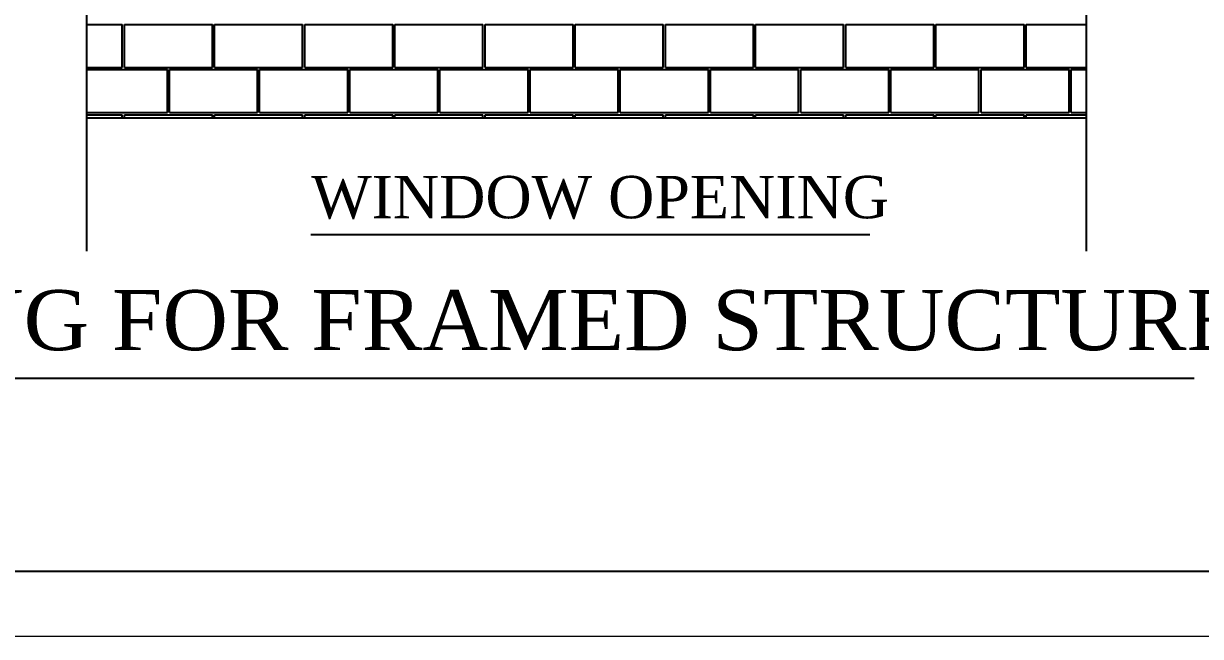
# Model space of a CAD drawing. Header units: metres. Extents: x -1560488.3 to -1560394.4, y 43534.5 to 43593.3.
# Drawn here: x -1560437.04 to -1560431.04, y 43534.54 to 43537.66 of the extents above; entities that cross this region are included whole.
import ezdxf

# ---------------------------------------------------------------- set-up
doc = ezdxf.new("R2010")
doc.units = ezdxf.units.M
doc.header["$LTSCALE"] = 750
doc.header["$MEASUREMENT"] = 0
doc.layers.get('0').update_dxf_attribs({"lineweight": 5})
doc.layers.add('BO', color=1, linetype='Continuous')
doc.styles.add('TIMES', font='times.ttf', dxfattribs={"height": 9})

# ---------------------------------------------------------------- blocks, each defined once
blk = doc.blocks.new('A$C70167D43')
at = {"color": 0}
for p, q in [((-254.33, -86.4), (-254.33, 228.59)), ((75.77, -86.4), (75.77, 228.59)), ((75.77, -42.44), (-254.33, -42.44)), ((-180.33, -80.88), (4.24, -80.88)), ((-800.55, -128.32), (111.32, -128.32))]:
    blk.add_line(p, q, dxfattribs=at)
at = {"color": 4}
for p, q in [((-254.33, -11.51), (-242.61, -11.51)), ((-242.61, -25.7), (-242.61, -11.51)), ((-241.91, -11.51), (-212.83, -11.51)), ((-241.91, -25.7), (-241.91, -11.51)), ((-212.83, -25.7), (-212.83, -11.51)), ((-212.13, -11.51), (-183.06, -11.51)), ((-212.13, -25.7), (-212.13, -11.51)), ((-183.06, -25.7), (-183.06, -11.51)), ((-182.36, -11.51), (-153.28, -11.51)), ((-182.36, -25.7), (-182.36, -11.51)), ((-153.28, -25.7), (-153.28, -11.51)), ((-152.58, -11.51), (-123.51, -11.51)), ((-152.58, -25.7), (-152.58, -11.51)), ((-123.51, -25.7), (-123.51, -11.51)), ((-122.81, -11.51), (-93.73, -11.51)), ((-122.81, -25.7), (-122.81, -11.51)), ((-93.73, -25.7), (-93.73, -11.51)), ((-93.04, -11.51), (-63.96, -11.51)), ((-93.04, -25.7), (-93.04, -11.51)), ((-63.96, -25.7), (-63.96, -11.51)), ((-63.26, -11.51), (-34.18, -11.51)), ((-63.26, -25.7), (-63.26, -11.51)), ((-34.18, -25.7), (-34.18, -11.51)), ((-33.49, -11.51), (-4.41, -11.51)), ((-33.49, -25.7), (-33.49, -11.51)), ((-4.41, -25.7), (-4.41, -11.51)), ((-3.71, -11.51), (25.36, -11.51)), ((-3.71, -25.7), (-3.71, -11.51)), ((25.36, -25.7), (25.36, -11.51)), ((26.06, -11.51), (55.14, -11.51)), ((26.06, -25.7), (26.06, -11.51)), ((55.14, -25.7), (55.14, -11.51)), ((55.84, -11.51), (75.77, -11.51)), ((55.84, -25.7), (55.84, -11.51)), ((-254.33, -25.7), (-242.61, -25.7)), ((-254.33, -26.39), (-227.72, -26.39)), ((-241.91, -25.7), (-212.83, -25.7)), ((-227.72, -40.58), (-227.72, -26.39)), ((-227.02, -26.39), (-197.94, -26.39)), ((-227.02, -40.58), (-227.02, -26.39)), ((-212.13, -25.7), (-183.06, -25.7)), ((-197.94, -40.58), (-197.94, -26.39)), ((-197.25, -26.39), (-168.17, -26.39)), ((-197.25, -40.58), (-197.25, -26.39)), ((-182.36, -25.7), (-153.28, -25.7)), ((-168.17, -40.58), (-168.17, -26.39)), ((-167.47, -26.39), (-138.4, -26.39)), ((-167.47, -40.58), (-167.47, -26.39)), ((-152.58, -25.7), (-123.51, -25.7)), ((-138.4, -40.58), (-138.4, -26.39)), ((-137.7, -40.58), (-137.7, -26.39)), ((-137.7, -26.39), (-108.62, -26.39)), ((-122.81, -25.7), (-93.73, -25.7)), ((-108.62, -40.58), (-108.62, -26.39)), ((-107.92, -26.39), (-78.85, -26.39)), ((-107.92, -40.58), (-107.92, -26.39)), ((-93.04, -25.7), (-63.96, -25.7)), ((-78.85, -40.58), (-78.85, -26.39)), ((-78.15, -26.39), (-49.07, -26.39)), ((-78.15, -40.58), (-78.15, -26.39)), ((-63.26, -25.7), (-34.18, -25.7)), ((-49.07, -40.58), (-49.07, -26.39)), ((-48.37, -26.39), (-19.3, -26.39)), ((-48.37, -40.58), (-48.37, -26.39)), ((-33.49, -25.7), (-4.41, -25.7)), ((-19.3, -40.58), (-19.3, -26.39)), ((-18.6, -26.39), (10.48, -26.39)), ((-18.6, -40.58), (-18.6, -26.39)), ((-3.71, -25.7), (25.36, -25.7)), ((10.48, -40.58), (10.48, -26.39)), ((11.18, -26.39), (40.25, -26.39)), ((11.18, -40.58), (11.18, -26.39)), ((26.06, -25.7), (55.14, -25.7)), ((40.25, -40.58), (40.25, -26.39)), ((40.95, -26.39), (70.03, -26.39)), ((40.95, -40.58), (40.95, -26.39)), ((55.84, -25.7), (75.77, -25.7)), ((70.03, -40.58), (70.03, -26.39)), ((70.72, -26.39), (75.77, -26.39)), ((70.72, -40.58), (70.72, -26.39)), ((-254.33, -40.58), (-227.72, -40.58)), ((-254.33, -41.28), (-242.61, -41.28)), ((-242.61, -42.44), (-242.61, -41.28)), ((-241.91, -41.28), (-212.83, -41.28)), ((-241.91, -42.44), (-241.91, -41.28)), ((-227.02, -40.58), (-197.94, -40.58)), ((-212.83, -42.44), (-212.83, -41.28)), ((-212.13, -41.28), (-183.06, -41.28)), ((-212.13, -42.44), (-212.13, -41.28)), ((-197.25, -40.58), (-168.17, -40.58)), ((-183.06, -42.44), (-183.06, -41.28)), ((-182.36, -41.28), (-153.28, -41.28)), ((-182.36, -42.44), (-182.36, -41.28)), ((-167.47, -40.58), (-138.4, -40.58)), ((-153.28, -42.44), (-153.28, -41.28)), ((-152.58, -41.28), (-123.51, -41.28)), ((-152.58, -42.44), (-152.58, -41.28)), ((-137.7, -40.58), (-108.62, -40.58)), ((-123.51, -42.44), (-123.51, -41.28)), ((-122.81, -42.44), (-122.81, -41.28)), ((-122.81, -41.28), (-93.73, -41.28)), ((-107.92, -40.58), (-78.85, -40.58)), ((-93.73, -42.44), (-93.73, -41.28)), ((-93.04, -41.28), (-63.96, -41.28)), ((-93.04, -42.44), (-93.04, -41.28)), ((-78.15, -40.58), (-49.07, -40.58)), ((-63.96, -42.44), (-63.96, -41.28)), ((-63.26, -41.28), (-34.18, -41.28)), ((-63.26, -42.44), (-63.26, -41.28)), ((-48.37, -40.58), (-19.3, -40.58)), ((-34.18, -42.44), (-34.18, -41.28)), ((-33.49, -41.28), (-4.41, -41.28)), ((-33.49, -42.44), (-33.49, -41.28)), ((-18.6, -40.58), (10.48, -40.58)), ((-4.41, -42.44), (-4.41, -41.28)), ((-3.71, -41.28), (25.36, -41.28)), ((-3.71, -42.44), (-3.71, -41.28)), ((11.18, -40.58), (40.25, -40.58)), ((25.36, -42.44), (25.36, -41.28)), ((26.06, -41.28), (55.14, -41.28)), ((26.06, -42.44), (26.06, -41.28)), ((40.95, -40.58), (70.03, -40.58)), ((55.14, -42.44), (55.14, -41.28)), ((55.84, -41.28), (75.77, -41.28)), ((55.84, -42.44), (55.84, -41.28)), ((70.72, -40.58), (75.77, -40.58))]:
    blk.add_line(p, q, dxfattribs=at)
blk.add_lwpolyline([(-1221.36, 664.64), (127.58, 664.64), (127.58, -192.13), (-1221.36, -192.13)], close=True)
at = {"color": 3, "style": 'TIMES'}
for s, height, p in [('WINDOW OPENING', 13.9956, (-180.22, -75.47)), ('SEISMIC REINFORCEMENT DETAILING FOR FRAMED STRUCTURES', 19.8497, (-799.83, -119.05))]:
    blk.add_text(s, height=height, dxfattribs=at).set_placement(p)

msp = doc.modelspace()

# ---------------------------------------------------------------- linework, layer by layer
for points in [[(-1560488.2997, 43588.2091), (-1560394.4178, 43588.2091), (-1560394.4178, 43534.5372), (-1560488.2997, 43534.5372)], [(-1560487.9677, 43587.8771), (-1560394.7498, 43587.8771), (-1560394.7498, 43534.8692), (-1560487.9677, 43534.8692)]]:
    msp.add_lwpolyline(points, close=True)

# ---------------------------------------------------------------- block references
at = {"layer": 'BO', "color": 4, "xscale": 0.0154482882477733, "yscale": 0.0154482882477733, "zscale": 0.0154482882477733}
msp.add_blockref('A$C70167D43', (-1560432.7934, 43537.8373), dxfattribs=at)

doc.saveas('drawing.dxf')
